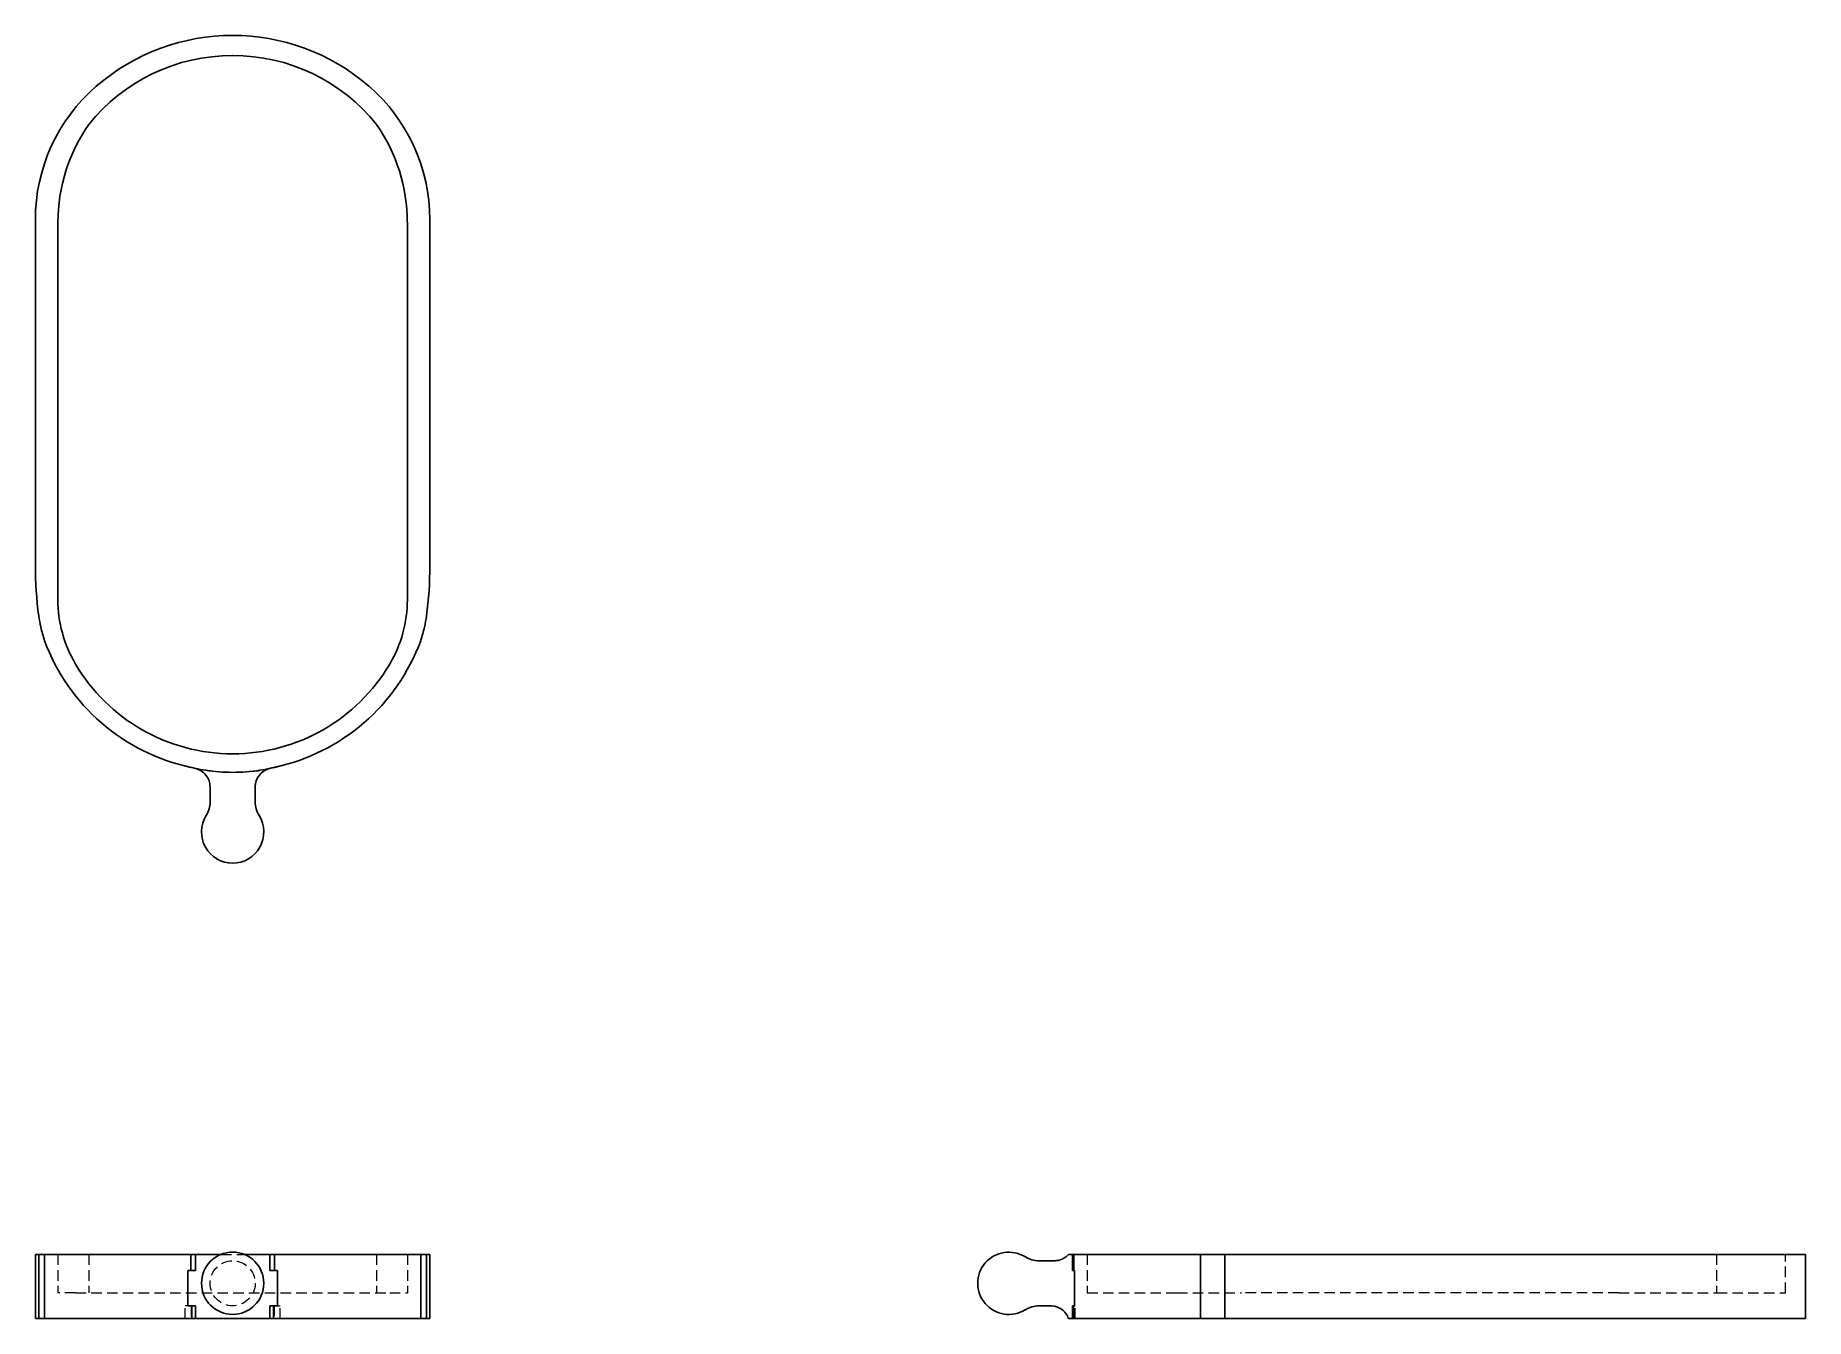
# Model space of a CAD drawing. Header units: millimetres. Extents: x 59 to 273, y 53 to 208.
import ezdxf

# ---------------------------------------------------------------- set-up
doc = ezdxf.new("R2010")
doc.units = ezdxf.units.MM
doc.linetypes.add('HIDDEN', pattern=[1.905, 1.27, -0.635])

msp = doc.modelspace()

# ---------------------------------------------------------------- linework, layer by layer
at = {"color": 7, "linetype": 'Continuous', "lineweight": 25}
for p, q in [((59.18, 185.75), (59.18, 143.95)), ((61.89, 185.43), (61.89, 139.85)), ((104.11, 185.43), (104.11, 139.85)), ((106.82, 185.75), (106.82, 143.95)), ((77.95, 119.59), (78.5, 119.45)), ((86.29, 119.23), (86.01, 119.11)), ((88.05, 119.59), (87.5, 119.45)), ((80.28, 117.19), (80.28, 115.41)), ((85.72, 115.41), (85.72, 117.18)), ((59.18, 60.75), (59.18, 52.99)), ((59.58, 60.75), (59.18, 60.75)), ((59.58, 52.99), (59.58, 60.75)), ((59.58, 60.75), (59.83, 60.75)), ((59.83, 60.75), (60.28, 60.75)), ((60.28, 52.99), (60.28, 60.75)), ((77.95, 60.75), (60.28, 60.75)), ((77.95, 58.81), (77.95, 60.75)), ((77.95, 60.75), (78.5, 60.75)), ((78.5, 58.81), (78.5, 60.75)), ((79.71, 60.75), (78.5, 60.75)), ((79.71, 60.75), (81.6, 60.75)), ((84.4, 60.75), (86.29, 60.75)), ((86.29, 60.75), (87.5, 60.75)), ((87.5, 58.81), (87.5, 60.75)), ((88.05, 60.75), (87.5, 60.75)), ((88.05, 58.81), (88.05, 60.75)), ((88.05, 60.75), (105.72, 60.75)), ((105.72, 52.99), (105.72, 60.75)), ((106.17, 60.75), (105.72, 60.75)), ((106.42, 60.75), (106.17, 60.75)), ((106.42, 52.99), (106.42, 60.75)), ((106.42, 60.75), (106.82, 60.75)), ((106.82, 60.75), (106.82, 52.99)), ((182.24, 59.98), (180.41, 59.98)), ((184.23, 60.75), (183.98, 60.75)), ((184.23, 60.75), (184.45, 60.75)), ((184.45, 58.81), (184.45, 60.75)), ((184.59, 60.75), (184.45, 60.75)), ((184.59, 58.81), (184.59, 60.75)), ((184.59, 60.75), (199.89, 60.75)), ((199.89, 52.99), (199.89, 60.75)), ((201.53, 60.75), (199.89, 60.75)), ((202.85, 60.75), (201.53, 60.75)), ((202.85, 52.99), (202.85, 60.75)), ((202.85, 60.75), (208.95, 60.75)), ((250.75, 60.75), (208.95, 60.75)), ((266.85, 60.75), (250.75, 60.75)), ((266.85, 60.75), (273, 60.75)), ((273, 52.99), (273, 60.75)), ((77.58, 58.81), (77.58, 54.55)), ((78.5, 58.81), (77.58, 58.81)), ((87.5, 58.81), (88.42, 58.81)), ((88.42, 58.81), (88.42, 54.55)), ((184.45, 58.81), (184.67, 58.81)), ((184.67, 58.81), (184.67, 54.55)), ((78.5, 54.55), (77.58, 54.55)), ((78.08, 52.99), (78.08, 54.55)), ((78.5, 52.99), (78.5, 54.55)), ((87.5, 54.55), (88.42, 54.55)), ((87.5, 52.99), (87.5, 54.55)), ((87.92, 52.99), (87.92, 54.55)), ((180.41, 54.55), (181.78, 54.55)), ((184.45, 52.99), (184.45, 54.55)), ((184.45, 54.55), (184.67, 54.55)), ((184.56, 52.99), (184.56, 54.55)), ((59.18, 52.99), (59.58, 52.99)), ((59.83, 52.99), (59.58, 52.99)), ((60.28, 52.99), (59.83, 52.99)), ((78.08, 52.99), (60.28, 52.99)), ((78.5, 52.99), (78.08, 52.99)), ((80.57, 52.99), (78.5, 52.99)), ((80.57, 52.99), (85.43, 52.99)), ((85.43, 52.99), (87.5, 52.99)), ((87.5, 52.99), (87.92, 52.99)), ((87.92, 52.99), (105.72, 52.99)), ((105.72, 52.99), (106.17, 52.99)), ((106.17, 52.99), (106.42, 52.99)), ((106.82, 52.99), (106.42, 52.99)), ((183.98, 52.99), (184.11, 52.99)), ((184.11, 52.99), (184.45, 52.99)), ((184.45, 52.99), (184.56, 52.99)), ((184.56, 52.99), (199.89, 52.99)), ((199.89, 52.99), (201.53, 52.99)), ((201.53, 52.99), (202.85, 52.99)), ((208.95, 52.99), (202.85, 52.99)), ((250.75, 52.99), (208.95, 52.99)), ((250.75, 52.99), (266.85, 52.99)), ((266.85, 52.99), (273, 52.99))]:
    msp.add_line(p, q, dxfattribs=at)
at = {"color": 7, "linetype": 'HIDDEN', "lineweight": 18}
for p, q in [((78, 119.58), (77.25, 119.77)), ((88, 119.58), (88.75, 119.77)), ((78.5, 119.45), (78.08, 119.56)), ((87.5, 119.45), (87.92, 119.56)), ((61.89, 60.75), (61.89, 56.1)), ((65.63, 60.75), (65.63, 56.1)), ((81.6, 60.75), (84.4, 60.75)), ((100.37, 60.75), (100.37, 56.1)), ((104.11, 60.75), (104.11, 56.1)), ((186.23, 60.75), (186.23, 56.1)), ((262.25, 60.75), (262.25, 56.1)), ((270.56, 56.1), (270.56, 60.75)), ((270.56, 56.1), (270.56, 60.75)), ((64.02, 56.1), (61.89, 56.1)), ((64.02, 56.1), (101.98, 56.1)), ((101.98, 56.1), (104.11, 56.1)), ((186.23, 56.1), (197.07, 56.1)), ((197.07, 56.1), (204.85, 56.1)), ((250.43, 56.1), (204.85, 56.1)), ((250.43, 56.1), (262.25, 56.1)), ((262.25, 56.1), (270.56, 56.1)), ((77.25, 52.99), (77.25, 54.55)), ((77.58, 54.55), (77.25, 54.55)), ((78, 54.55), (78, 52.99)), ((88, 54.55), (88, 52.99)), ((88.42, 54.55), (88.75, 54.55)), ((88.75, 52.99), (88.75, 54.55)), ((184.58, 54.55), (184.58, 52.99)), ((184.67, 54.55), (184.77, 54.55)), ((184.77, 52.99), (184.77, 54.55))]:
    msp.add_line(p, q, dxfattribs=at)
at = {"color": 7, "linetype": 'HIDDEN', "lineweight": 18, "flags": 128}
for points in [[(78.08, 119.56), (78.02, 119.57), (77.95, 119.58), (77.95, 119.59)], [(87.92, 119.56), (87.98, 119.57), (88.05, 119.58), (88.05, 119.59)]]:
    msp.add_lwpolyline(points, dxfattribs=at)
at = {"color": 7, "linetype": 'Continuous', "lineweight": 25}
msp.add_circle((83, 57.26), 3.76, dxfattribs=at)
at = {"color": 7, "linetype": 'HIDDEN', "lineweight": 18}
msp.add_circle((83, 57.26), 2.72, dxfattribs=at)
at = {"color": 7, "linetype": 'Continuous', "lineweight": 25}
for centre, radius, start, end in [((83, 182.86), 25.14, 49.0731, 130.9269), ((82.91, 183.44), 22.12, 89.7553, 141.3768), ((83.09, 183.44), 22.12, 38.6232, 90.2447), ((80.49, 185.75), 21.32, 130.9269, 180), ((85.51, 185.75), 21.32, 0, 49.0731), ((82.45, 185.43), 20.55, 144.916, 180), ((83.55, 185.43), 20.55, 0, 35.084), ((105.74, 143.95), 46.56, 180, 187.5269), ((60.26, 143.95), 46.56, 352.4731, 0), ((77.21, 139.85), 15.32, 180, 210.5315), ((88.79, 139.85), 15.32, 329.4685, 360), ((102.37, 145.41), 43.46, 190.0091, 191.7894), ((63.63, 145.41), 43.46, 348.2106, 349.9909), ((73.17, 139.31), 13.62, 191.7894, 198.9611), ((83, 143.26), 24.21, 200.2482, 257.9601), ((83, 143.26), 24.21, 282.0399, 339.7518), ((92.83, 139.31), 13.62, 341.0389, 348.2106), ((83, 143.26), 22.04, 210.5315, 329.4685), ((83, 140.55), 21.57, 255.4395, 257.9601), ((83, 140.55), 21.57, 257.9601, 261.2406), ((83, 140.55), 21.57, 261.2406, 278.7594), ((83, 140.55), 21.57, 278.7594, 282.0399), ((83, 140.55), 21.57, 282.0399, 284.5605), ((83, 111.76), 3.76, 147.9362, 270), ((77.18, 115.41), 3.1, 327.9362, 0), ((83, 111.76), 3.76, 270, 32.0638), ((88.82, 115.41), 3.1, 180, 212.0638), ((176.76, 57.26), 3.76, 57.9362, 302.0638), ((180.41, 63.08), 3.1, 237.9362, 270), ((180.41, 51.44), 3.1, 90, 122.0638)]:
    msp.add_arc(centre, radius, start, end, dxfattribs=at)
at = {"color": 7, "linetype": 'HIDDEN', "lineweight": 18}
for start, end in [(254.5211, 256.5866), (283.4134, 285.4789)]:
    msp.add_arc((83, 140.55), 21.56, start, end, dxfattribs=at)
for points, knots in [([(78.5, 119.45), (78.5, 119.45), (78.41, 119.47), (78.44, 119.46), (78.6, 119.43), (78.68, 119.41)], [0, 0, 0, 0, 0.046133, 0.525126, 1, 1, 1, 1]), ([(80.57, 119.11), (80.29, 119.15), (79.94, 119.19), (79.7, 119.23), (79.66, 119.24)], [0, 0, 0, 0, 0.828574, 1, 1, 1, 1]), ([(85.2, 119.04), (85.2, 119.05), (85.19, 119.07), (85.16, 119.08), (85.15, 119.08)], [0, 0, 0, 0, 0.496595, 1, 1, 1, 1]), ([(85.43, 119.11), (85.71, 119.15), (86.06, 119.19), (86.3, 119.23), (86.34, 119.24)], [0, 0, 0, 0, 0.8285739, 1, 1, 1, 1]), ([(85.99, 119.15), (85.99, 119.15), (85.99, 119.16), (85.97, 119.17), (85.95, 119.18)], [0, 0, 0, 0, 0.3489, 1, 1, 1, 1]), ([(87.5, 119.45), (87.5, 119.45), (87.59, 119.47), (87.56, 119.46), (87.4, 119.43), (87.32, 119.41)], [0, 0, 0, 0, 0.046133, 0.525126, 1, 1, 1, 1])]:
    msp.add_open_spline(points, degree=3, knots=knots, dxfattribs=at)
at = {"color": 7, "linetype": 'Continuous', "lineweight": 25}
for points, knots in [([(78.48, 119.45), (78.73, 119.37), (79.22, 119.22), (79.8, 118.67), (80.21, 117.98), (80.26, 117.45), (80.28, 117.19)], [0, 0, 0, 0, 0.25193, 0.502194, 0.751363, 1, 1, 1, 1]), ([(85.72, 117.19), (85.74, 117.45), (85.79, 117.98), (86.2, 118.67), (86.78, 119.22), (87.27, 119.37), (87.52, 119.45)], [0, 0, 0, 0, 0.248637, 0.497806, 0.74807, 1, 1, 1, 1]), ([(183.98, 60.75), (183.86, 60.64), (183.63, 60.41), (183.2, 60.17), (182.73, 60.01), (182.4, 59.99), (182.24, 59.98)], [0, 0, 0, 0, 0.25, 0.5, 0.75, 1, 1, 1, 1])]:
    msp.add_open_spline(points, degree=3, knots=knots, dxfattribs=at)
msp.add_open_spline([(181.78, 54.55), (182.02, 54.52), (182.5, 54.48), (183.14, 54.15), (183.68, 53.65), (183.88, 53.21), (183.98, 52.99)], degree=3, dxfattribs=at)

doc.saveas('drawing.dxf')
